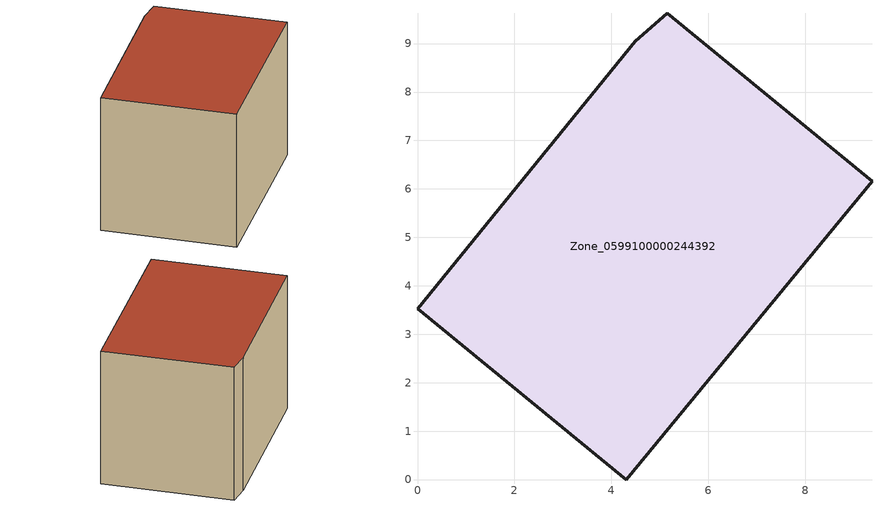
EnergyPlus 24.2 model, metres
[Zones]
Zone_0599100000244392
 floor ground (C_G): 4.49,9.05 5.16,9.62 9.38,6.16 4.31,0 0,3.53 z0
 wall outside (C_F): 0,3.53 4.31,0 9.38,6.16 5.16,9.62 4.49,9.05 0,3.53 z0:5.96
 roof outside (C_R): 5.16,9.62 4.49,9.05 0,3.53 4.31,0 9.38,6.16 z5.96
[BUILDING]
Pand.0599100000244392: North Axis=0; Terrain=City; Loads Convergence Tolerance Value=0.04; Temperature Convergence Tolerance Value=0.4; Solar Distribution=FullExterior; Maximum Number of Warmup Days=25; Minimum Number of Warmup Days=1
[Site:Location]
Rotterdam.The.Hague.AP_ZH_NLD Design_Conditions: Latitude=51.96; Longitude=4.45; Time Zone=1; Elevation=-4.5
[SITE:GROUNDTEMPERATURE:BUILDINGSURFACE]
18, 18, 18, 18, 18, 18, 18, 18, 18, 18, 18, 18
[MATERIAL] Thermal Absorptance=0.9; Solar Absorptance=0.7; Visible Absorptance=0.7
Name | Roughness | Thickness | Conductivity | Density | Specific Heat
G.TC.1946 | MediumSmooth | 0.15 | 1 | 540 | 1210
F.TC.1946 | Rough | 0.3 | 0.857143 | 1920 | 840
R.TC.1946 | MediumRough | 0.2 | 0.909091 | 1500 | 1000
[CONSTRUCTION]
C_G: G.TC.1946
C_F: F.TC.1946
C_R: R.TC.1946
[ZONE]
Zone_0599100000244392: Type=1; Multiplier=1; Ceiling Height=Autocalculate; Volume=Autocalculate; Floor Area=autocalculate; Part of Total Floor Area=Yes
[ZONEINFILTRATION:DESIGNFLOWRATE]
Infil_Zone_0599100000244392: Zone or ZoneList or Space or SpaceList=Zone_0599100000244392; Schedule=AlwaysOn; Design Flow Rate Calculation Method=Flow/Area; Flow Rate per Floor Area=0.003; Constant Term Coefficient=1; Temperature Term Coefficient=0; Velocity Term Coefficient=0; Velocity Squared Term Coefficient=0
[HVACTEMPLATE:ZONE:IDEALLOADSAIRSYSTEM]
Zone_0599100000244392: Maximum Heating Supply Air Temperature=50; Minimum Cooling Supply Air Temperature=13; Maximum Heating Supply Air Humidity Ratio=0.0156; Minimum Cooling Supply Air Humidity Ratio=0.0077; Heating Limit=NoLimit; Cooling Limit=NoLimit; Dehumidification Control Type=ConstantSensibleHeatRatio; Cooling Sensible Heat Ratio=0.7; Dehumidification Setpoint=60; Humidification Control Type=None; Humidification Setpoint=30; Outdoor Air Method=None; Outdoor Air Flow Rate per Person=0.00944; Outdoor Air Flow Rate per Zone Floor Area=0; Outdoor Air Flow Rate per Zone=0; Demand Controlled Ventilation Type=None; Outdoor Air Economizer Type=NoEconomizer; Heat Recovery Type=None; Sensible Heat Recovery Effectiveness=0.7; Latent Heat Recovery Effectiveness=0.65
[ZONECONTROL:THERMOSTAT]
ThermostatControl_Zone_0599100000244392: Zone or ZoneList=Zone_0599100000244392; Control Type Schedule=DualSetpointControlType; Control 1=Thermostat_Zone_0599100000244392; Temperature Difference Between Cutout And Setpoint=0
[THERMOSTATSETPOINT:DUALSETPOINT]
Thermostat_Zone_0599100000244392: Heating Setpoint Temperature Schedule=HeatingSetpoint_Zone_0599100000244392; Cooling Setpoint Temperature Schedule=CoolingSetpoint_Zone_0599100000244392
[SCHEDULE:COMPACT]
HeatingSetpoint_Zone_0599100000244392: Through: 12/31, For: AllDays, Until: 24:00, 21
CoolingSetpoint_Zone_0599100000244392: Through: 12/31, For: AllDays, Until: 24:00, 24
DualSetpointControlType: Through: 12/31, For: AllDays, Until: 24:00, 4
AlwaysOn: Through: 12/31, For: AllDays, Until: 24:00, 1
